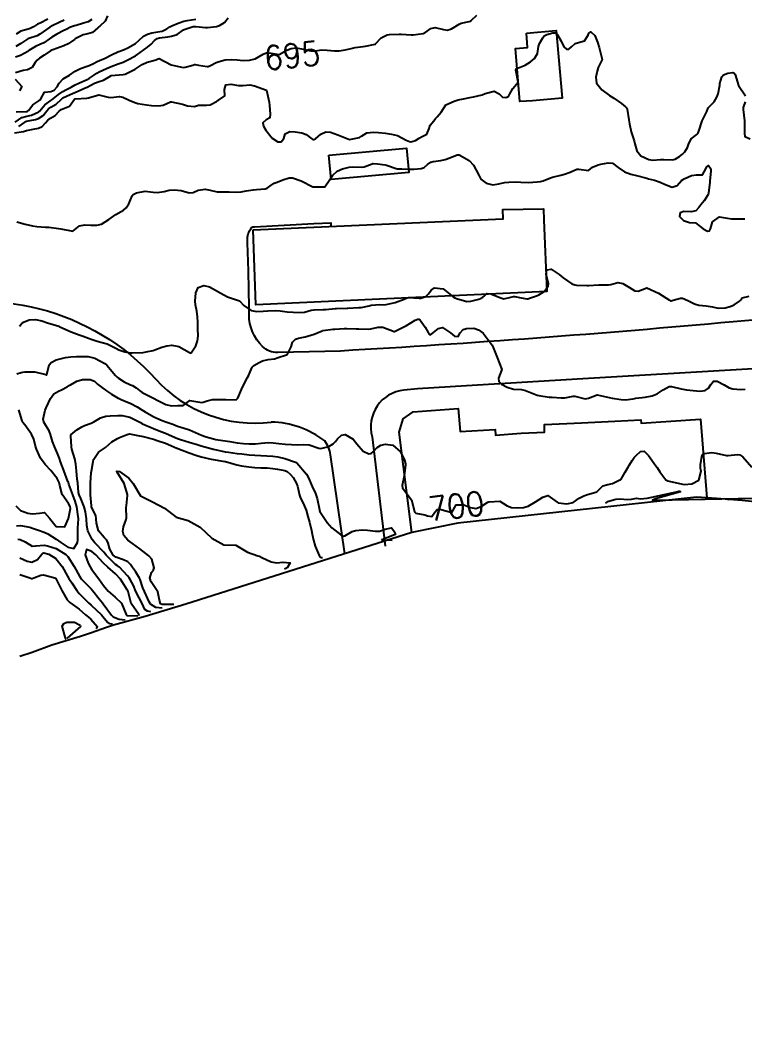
# Model space of a CAD drawing. Header units: metres. Extents: x 286371 to 293043, y 7462578 to 7466404.
# Drawn here: x 292411.8 to 292532.9, y 7462583.4 to 7462750.8 of the extents above; entities that cross this region are included whole.
import ezdxf
from ezdxf.enums import TextEntityAlignment as Align

# ---------------------------------------------------------------- set-up
doc = ezdxf.new("R2010")
doc.units = ezdxf.units.M
doc.header["$MEASUREMENT"] = 0
for name, color, linetype in [('Area', 45, 'Continuous'), ('Cotas', 45, 'Continuous'), ('Curvas de Nivel 1m', 11, 'Continuous'), ('Curvas de Nivel 5m', 15, 'Continuous'), ('Edificações', 30, 'Continuous'), ('Vias primárias', 230, 'Continuous')]:
    doc.layers.add(name, color=color, linetype=linetype)
doc.styles.add('Style-STANDARD', font='STANDARD.shx')

msp = doc.modelspace()

# ---------------------------------------------------------------- linework, layer by layer
at = {"layer": 'Area'}
msp.add_polyline3d([(292537.1, 7462670.05, 700.8), (292532.38, 7462670.57, 706.58), (292528.08, 7462670.91, 700.31), (292524.73, 7462671.11, 702.83), (292484.89, 7462666.8, 703.58), (292477.2, 7462665.2, 700.89), (292439.48, 7462653.27, 710.31), (292432.68, 7462651.18, 711.48), (292427.38, 7462649.74, 703.8), (292426.18, 7462649.37, 707.11), (292423.7, 7462648.48, 705.71), (292421.84, 7462647.88, 708.65), (292417.08, 7462646.42, 708.95), (292413.79, 7462645.2, 704.46), (292411.73, 7462644.52, 704.91)], dxfattribs=at)
at = {"layer": 'Curvas de Nivel 1m', "flags": 128}
for points, elevation in [([(292410.93, 7462733.69), (292412.04, 7462734.51), (292412.87, 7462734.71), (292413.65, 7462734.88), (292414.88, 7462735.46), (292414.98, 7462735.53), (292415.06, 7462735.63), (292415.9, 7462736.62), (292416.91, 7462737.32), (292417.09, 7462737.42), (292417.28, 7462737.6), (292418.16, 7462738.35), (292418.93, 7462738.85), (292419.41, 7462739.09), (292420.28, 7462739.55), (292420.95, 7462739.93), (292421.71, 7462740.28), (292422.96, 7462740.86), (292423.39, 7462741.08), (292424.03, 7462741.49), (292424.57, 7462741.89), (292424.98, 7462742.11), (292426.19, 7462742.66), (292427, 7462743.01), (292428.18, 7462743.43), (292429.01, 7462743.75), (292429.65, 7462744.04), (292431.03, 7462744.8), (292431.81, 7462745.37), (292433.05, 7462746.25), (292433.69, 7462746.71), (292434.24, 7462747.34), (292434.69, 7462747.71), (292435.07, 7462747.8), (292436.43, 7462747.95), (292437.08, 7462748.07), (292437.99, 7462748.37), (292439.09, 7462749.13), (292439.17, 7462749.19), (292439.33, 7462749.26), (292440.68, 7462749.66), (292441.1, 7462749.7), (292442.76, 7462749.54), (292443.1, 7462749.53), (292444.58, 7462749.7), (292445.1, 7462749.86), (292445.91, 7462750.37), (292446.55, 7462751.15)], 694), ([(292426.39, 7462751.46), (292425.97, 7462750.6), (292425.11, 7462749.75), (292424.95, 7462749.64), (292424.78, 7462749.48), (292423.89, 7462748.69), (292423.08, 7462748.47), (292422.32, 7462748.27), (292421.08, 7462747.67), (292420.98, 7462747.63), (292420.84, 7462747.54), (292419.8, 7462746.81), (292419.05, 7462746.47), (292417.26, 7462745.81), (292417.05, 7462745.71), (292416.98, 7462745.67), (292416.84, 7462745.61), (292415.77, 7462744.88), (292415.03, 7462744.39), (292414.61, 7462744.05), (292414.28, 7462743.65), (292413.79, 7462742.86), (292412.99, 7462742.47), (292412.31, 7462742.35), (292410.99, 7462741.96)], 693), ([(292423.76, 7462750.86), (292423.12, 7462750.48), (292422.38, 7462750.25), (292421.11, 7462749.88), (292420.85, 7462749.8), (292420.21, 7462749.55), (292419.45, 7462749.2), (292419.1, 7462749.03), (292417.89, 7462748.4), (292417.08, 7462747.91), (292416.68, 7462747.61), (292415.75, 7462746.94), (292415.06, 7462746.66), (292414.33, 7462746.37), (292413.23, 7462745.66), (292413.13, 7462745.58), (292413.04, 7462745.51), (292411.86, 7462744.85), (292411.03, 7462744.58)], 694), ([(292416.43, 7462750.91), (292415.11, 7462750.24), (292414.7, 7462750.05), (292413.99, 7462749.65), (292413.43, 7462749.33), (292413.1, 7462749.22), (292411.88, 7462748.9), (292411.09, 7462748.43)], 696), ([(292411.14, 7462735.43), (292412.88, 7462735.51), (292413.01, 7462735.53), (292413.18, 7462735.66), (292413.92, 7462736.62), (292414.91, 7462737.29), (292415.11, 7462737.43), (292415.26, 7462737.63), (292415.85, 7462738.7), (292416.93, 7462738.85), (292417.48, 7462739.05), (292417.99, 7462739.59), (292418.29, 7462740.25), (292418.96, 7462740.97), (292420, 7462741.55), (292420.98, 7462742.21), (292421.85, 7462742.66), (292423, 7462743.05), (292423.33, 7462743.17), (292424.04, 7462743.49), (292424.66, 7462743.83), (292425.01, 7462743.99), (292425.96, 7462744.4), (292427.03, 7462744.94), (292428.12, 7462745.43), (292429.04, 7462745.8), (292429.78, 7462746.13), (292431.06, 7462746.85), (292431.66, 7462747.38), (292432.36, 7462748.08), (292433.08, 7462748.4), (292433.8, 7462748.63), (292435.09, 7462748.84), (292435.49, 7462748.92), (292436.3, 7462749.31), (292436.78, 7462749.62), (292437.1, 7462749.78), (292438.15, 7462750.24), (292439.11, 7462750.57), (292439.67, 7462750.7), (292441.12, 7462750.9)], 693), ([(292410.83, 7462731.94), (292412.32, 7462732.18), (292412.83, 7462732.3), (292413.95, 7462732.53), (292414.84, 7462732.71), (292415.48, 7462732.99), (292416.02, 7462733.62), (292416.43, 7462734.04), (292416.87, 7462734.36), (292417.63, 7462734.84), (292418.31, 7462735.58), (292418.62, 7462735.84), (292418.89, 7462735.96), (292420.04, 7462736.41), (292420.85, 7462737.55), (292420.89, 7462737.57), (292420.91, 7462737.59), (292420.98, 7462737.6), (292422.92, 7462737.73), (292423.2, 7462737.79), (292424.93, 7462738.27), (292426.47, 7462737.91), (292426.92, 7462737.82), (292428.35, 7462738), (292428.92, 7462737.9), (292430.01, 7462737.4), (292430.91, 7462737.02), (292431.42, 7462736.86), (292432.9, 7462736.61), (292433.73, 7462736.51), (292434.9, 7462736.42), (292435.68, 7462736.54), (292436.91, 7462737.1), (292437.07, 7462737.13), (292438.91, 7462736.74), (292439.73, 7462736.43), (292440.9, 7462736.33), (292441.57, 7462736.56), (292442.9, 7462736.58), (292443.51, 7462736.59), (292444.57, 7462737.18), (292444.75, 7462737.34), (292444.92, 7462737.4), (292445.97, 7462738.12), (292445.89, 7462739.16), (292446.16, 7462739.95), (292446.96, 7462740.04), (292448.26, 7462739.82), (292448.95, 7462739.83), (292450.13, 7462739.93), (292450.95, 7462739.78), (292452.94, 7462739.05), (292453.38, 7462737.05), (292453.44, 7462736.52), (292453.53, 7462735.04), (292453.47, 7462734.45), (292452.87, 7462734.09), (292452.32, 7462733.6), (292452.43, 7462733.06), (292452.84, 7462732.36), (292453.89, 7462731.04), (292454.81, 7462730.44), (292455.36, 7462730.46), (292455.84, 7462731.01), (292456.06, 7462731.78), (292456.83, 7462732.18), (292457.72, 7462732.1), (292458.83, 7462731.91), (292459.56, 7462731.68), (292460.48, 7462730.93), (292460.69, 7462730.81), (292460.81, 7462730.8), (292461.1, 7462730.92), (292462.02, 7462731.71), (292462.83, 7462732.13), (292463.64, 7462732.07), (292464.83, 7462731.63), (292466.81, 7462730.83), (292468.48, 7462731.15), (292468.82, 7462731.4), (292469.67, 7462731.95), (292470.83, 7462732.03), (292471.62, 7462731.98), (292472.83, 7462731.9), (292473.82, 7462731.73), (292474.83, 7462731.47), (292476.28, 7462730.69), (292476.81, 7462730.49), (292477.03, 7462730.46), (292477.84, 7462730.67), (292478.44, 7462731.04), (292478.82, 7462731.29), (292479.73, 7462731.74), (292480.09, 7462732.64), (292480.27, 7462733.22), (292480.86, 7462733.96), (292481.18, 7462734.31), (292481.46, 7462734.62), (292482.12, 7462735.37), (292482.9, 7462736.59), (292484.25, 7462737.24), (292484.92, 7462737.47), (292485.85, 7462737.62), (292486.92, 7462737.84), (292487.5, 7462737.95), (292488.93, 7462738.27), (292489.43, 7462738.49), (292490.94, 7462738.87), (292491.77, 7462738.45), (292492.37, 7462737.89), (292492.92, 7462737.82), (292493.34, 7462738.01), (292493.58, 7462738.42), (292494.05, 7462739.31), (292494.96, 7462740.4), (292494.57, 7462742.41), (292494.71, 7462742.7), (292495, 7462742.81), (292496.15, 7462743.24), (292497.02, 7462743.8), (292497.34, 7462744.05), (292497.72, 7462744.36), (292498.2, 7462745.19), (292498.38, 7462746.35), (292498.55, 7462746.86), (292499.08, 7462747.79), (292499.31, 7462748.11), (292499.75, 7462748.33), (292500.78, 7462748.63), (292501.09, 7462748.62), (292501.56, 7462748.31), (292502.13, 7462747.23), (292502.6, 7462746.29), (292503.05, 7462745.89), (292503.44, 7462745.89), (292503.86, 7462746.27), (292504.47, 7462746.85), (292505.07, 7462747.01), (292506.03, 7462747.28), (292506.66, 7462748.23), (292506.76, 7462748.56), (292507.09, 7462748.81), (292507.76, 7462748.21), (292508.22, 7462747.05), (292508.49, 7462746.2), (292509.02, 7462744.19), (292508.34, 7462742.86), (292508.15, 7462742.21), (292507.96, 7462741.23), (292508.03, 7462740.21), (292508.95, 7462739.09), (292510.22, 7462738.18), (292510.93, 7462737.74), (292512.24, 7462736.82), (292512.91, 7462736.28), (292513.05, 7462736.13), (292513.16, 7462735.87), (292513.46, 7462734.13), (292513.54, 7462733.45), (292513.84, 7462732.12), (292514.34, 7462730.59), (292514.47, 7462730.11), (292514.79, 7462728.91), (292515.45, 7462728.09), (292516.77, 7462727.5), (292517.45, 7462727.38), (292518.77, 7462727.49), (292519.31, 7462727.49), (292520.77, 7462727.42), (292521.22, 7462727.56), (292521.94, 7462728), (292522.41, 7462728.36), (292522.79, 7462728.77), (292523.26, 7462729.51), (292523.43, 7462729.98), (292523.87, 7462730.92), (292524.83, 7462731.67), (292524.98, 7462731.81), (292525.04, 7462731.95), (292525.12, 7462732.23), (292525.72, 7462733.94), (292526.46, 7462735.5), (292526.64, 7462735.92), (292526.72, 7462736.09), (292526.9, 7462736.27), (292527.69, 7462737.13), (292528.17, 7462737.9), (292528.38, 7462738.45), (292528.64, 7462739.89), (292528.67, 7462740.18), (292528.99, 7462741.29), (292529.24, 7462741.63), (292529.98, 7462741.87), (292530.85, 7462742), (292531, 7462741.97), (292531.12, 7462741.85), (292531.19, 7462741.65), (292531.75, 7462739.84), (292532.93, 7462738.12)], 696), ([(292410.97, 7462740.87), (292412.08, 7462739.68), (292411.68, 7462738.94)], 693), ([(292532.91, 7462737.11), (292532.57, 7462736.16), (292532.55, 7462735.83), (292532.76, 7462733.94), (292532.76, 7462733.83), (292532.78, 7462731.88), (292532.79, 7462731.83), (292532.83, 7462731.3), (292533.72, 7462730.92)], 696), ([(292411.22, 7462717.07), (292412.6, 7462716.69), (292413.83, 7462716.41), (292414.59, 7462716.28), (292416, 7462716.2), (292416.59, 7462716.17), (292418.2, 7462715.97), (292418.59, 7462715.91), (292420.58, 7462715.54), (292421.72, 7462716.4), (292422.6, 7462716.59), (292423.56, 7462716.54), (292424.6, 7462716.55), (292425.35, 7462716.72), (292426.61, 7462717.45), (292427.74, 7462718.31), (292428.63, 7462718.79), (292429.03, 7462719.02), (292429.47, 7462719.41), (292429.96, 7462720.1), (292430.49, 7462721.4), (292430.68, 7462721.67), (292431.23, 7462721.93), (292432.69, 7462722.19), (292433.98, 7462722.04), (292434.68, 7462721.96), (292435.86, 7462722.13), (292436.69, 7462722.35), (292437.52, 7462722.45), (292438.68, 7462722.29), (292439.99, 7462721.93), (292440.68, 7462721.97), (292441.53, 7462722.37), (292442.68, 7462722.53), (292443.53, 7462722.34), (292444.68, 7462722.07), (292445.76, 7462722.08), (292446.68, 7462722.09), (292447.76, 7462722.05), (292448.68, 7462722.1), (292449.55, 7462722.24), (292450.68, 7462722.42), (292451.27, 7462722.49), (292452.69, 7462722.59), (292453.05, 7462722.69), (292453.51, 7462723.04), (292454.23, 7462723.51), (292454.7, 7462723.68), (292455.65, 7462724.07), (292456.72, 7462724.41), (292457.3, 7462724.4), (292458.71, 7462723.94), (292460.69, 7462722.93), (292462.69, 7462722.9), (292464, 7462724.88), (292464.73, 7462725.54), (292465.64, 7462725.95), (292466.74, 7462726.2), (292467.33, 7462726.24), (292468.75, 7462726.22), (292469.26, 7462726.28), (292470.58, 7462726.78), (292470.71, 7462726.82), (292470.75, 7462726.83), (292471.45, 7462726.76), (292472.75, 7462726.59), (292472.97, 7462726.52), (292474.74, 7462725.95), (292475.54, 7462725.91), (292476.74, 7462725.87), (292477.55, 7462725.86), (292478.74, 7462725.99), (292479.25, 7462726.14), (292479.85, 7462726.64), (292480.36, 7462727.03), (292480.76, 7462727.13), (292482.05, 7462727.32), (292482.77, 7462727.5), (292483.56, 7462727.79), (292484.78, 7462728.24), (292485.1, 7462728.24), (292486.77, 7462727.33), (292487.51, 7462726.52), (292488.39, 7462724.85), (292488.54, 7462724.51), (292488.72, 7462724.23), (292489.64, 7462723.56), (292490.71, 7462723.26), (292491.74, 7462723.42), (292492.71, 7462723.65), (292493.42, 7462723.73), (292494.71, 7462723.75), (292495.41, 7462723.7), (292496.71, 7462723.67), (292498.14, 7462723.78), (292498.71, 7462723.83), (292499.13, 7462723.92), (292500.09, 7462724.32), (292500.56, 7462724.48), (292500.73, 7462724.53), (292502.12, 7462724.89), (292502.73, 7462725.06), (292503.63, 7462725.37), (292504.75, 7462725.85), (292505.09, 7462725.9), (292506.74, 7462725.67), (292507.04, 7462725.92), (292507.4, 7462726.21), (292508.35, 7462726.61), (292508.75, 7462726.69), (292509.99, 7462726.95), (292510.75, 7462726.87), (292511.66, 7462726.15), (292512.73, 7462725.43), (292513.79, 7462725.06), (292514.72, 7462724.81), (292516.45, 7462724.35), (292516.72, 7462724.28), (292517.72, 7462724.06), (292518.71, 7462723.71), (292519.39, 7462723.35), (292520.7, 7462722.85), (292521.55, 7462723.15), (292522.27, 7462723.99), (292522.53, 7462724.17), (292522.72, 7462724.25), (292523.9, 7462724.79), (292524.73, 7462724.93), (292525.74, 7462724.93), (292526.33, 7462725.93), (292526.45, 7462726.23), (292526.75, 7462726.48), (292527.13, 7462725.92), (292527.14, 7462725.52), (292527.01, 7462723.92), (292526.99, 7462723.64), (292526.76, 7462721.92), (292526.75, 7462721.86), (292526.68, 7462721.63), (292526.03, 7462720.56), (292525.48, 7462719.94), (292525.12, 7462719.47), (292524.64, 7462718.93), (292523.87, 7462718.73), (292522.64, 7462718.81), (292522.05, 7462718.58), (292521.92, 7462717.99), (292522.61, 7462717.28), (292523.61, 7462716.96), (292524.61, 7462716.9), (292525.87, 7462715.94), (292526.59, 7462715.5), (292526.91, 7462715.6), (292527.07, 7462715.92), (292527.42, 7462717.1), (292528.62, 7462717.89), (292530.62, 7462717.6), (292530.89, 7462717.59), (292532.62, 7462717.61), (292532.85, 7462717.6)], 697), ([(292411.68, 7462699.67), (292411.98, 7462700.03), (292412.34, 7462700.31), (292413.28, 7462700.72), (292414.35, 7462700.79), (292415.42, 7462700.55), (292416.34, 7462700.25), (292418.25, 7462699.66), (292418.33, 7462699.62), (292418.43, 7462699.57), (292420.32, 7462698.72), (292421.64, 7462698.2), (292422.31, 7462697.98), (292423.66, 7462697.49), (292424.3, 7462697.25), (292424.62, 7462697.15), (292426.29, 7462696.74), (292427.74, 7462695.98), (292428.28, 7462695.69), (292429.26, 7462695.41), (292430.27, 7462695.2), (292430.48, 7462695.19), (292432.27, 7462695.28), (292432.35, 7462695.28), (292432.85, 7462695.36), (292433.99, 7462695.62), (292434.28, 7462695.72), (292435.45, 7462696.15), (292436.29, 7462696.38), (292437.09, 7462696.49), (292438.29, 7462696.27), (292440.06, 7462695.25), (292440.27, 7462695.14), (292440.33, 7462695.19), (292440.37, 7462695.24), (292441.11, 7462696.41), (292441.41, 7462697.23), (292441.5, 7462698.04), (292441.46, 7462699.23), (292441.45, 7462700.32), (292441.43, 7462701.22), (292441.3, 7462702.15), (292441.05, 7462703.23), (292441.01, 7462703.84), (292441.13, 7462705.22), (292441.52, 7462706.14), (292442.44, 7462706.48), (292443.39, 7462706.24), (292444.43, 7462705.69), (292445.32, 7462705.16), (292446.42, 7462704.57), (292447.26, 7462704.28), (292448.41, 7462703.89), (292449.12, 7462703.1), (292450.38, 7462702.3), (292451.33, 7462702.12), (292452.38, 7462702.17), (292453.18, 7462702.24), (292454.38, 7462702.26), (292455.19, 7462702.21), (292456.38, 7462702.08), (292457.36, 7462702), (292458.38, 7462701.96), (292459.3, 7462702.03), (292460.38, 7462702.31), (292460.89, 7462702.42), (292462.39, 7462702.46), (292462.82, 7462702.46), (292464.38, 7462702.59), (292464.64, 7462702.61), (292466.38, 7462702.68), (292466.53, 7462702.69), (292468.38, 7462702.77), (292468.42, 7462702.78), (292468.76, 7462702.81), (292470.09, 7462703.08), (292470.39, 7462703.15), (292471.87, 7462703.29), (292472.39, 7462703.25), (292472.91, 7462703.26), (292474.4, 7462703.61), (292475.9, 7462704.19), (292476.41, 7462704.42), (292476.63, 7462704.46), (292478.41, 7462704.33), (292478.72, 7462704.34), (292479.55, 7462704.64), (292480, 7462705.05), (292480.43, 7462705.65), (292481.01, 7462706.04), (292482.43, 7462705.89), (292484.13, 7462704.57), (292484.41, 7462704.4), (292484.68, 7462704.29), (292486.4, 7462703.8), (292487.07, 7462703.86), (292488.41, 7462704.19), (292488.65, 7462704.26), (292489.05, 7462704.49), (292489.8, 7462705.11), (292490.42, 7462705.08), (292491.88, 7462704.45), (292492.41, 7462704.26), (292492.6, 7462704.25), (292493.54, 7462704.43), (292494.21, 7462704.63), (292494.42, 7462704.64), (292495.46, 7462704.4), (292496.41, 7462704.22), (292496.57, 7462704.22), (292497.05, 7462704.37), (292498.05, 7462704.73), (292498.42, 7462704.88), (292499.3, 7462705.47), (292499.99, 7462706.33), (292500.03, 7462706.75), (292499.67, 7462708.34), (292499.77, 7462709.05), (292500.49, 7462709.2), (292501.83, 7462708.3), (292502.47, 7462707.73), (292503.96, 7462706.76), (292504.45, 7462706.56), (292504.72, 7462706.53), (292506.45, 7462706.48), (292506.7, 7462706.48), (292508.45, 7462706.54), (292510.06, 7462706.56), (292510.45, 7462706.64), (292511.64, 7462706.96), (292512.45, 7462706.78), (292513.54, 7462706.12), (292514.44, 7462705.55), (292515.04, 7462705.49), (292516.44, 7462706.07), (292518.43, 7462705.19), (292520.24, 7462704.02), (292520.41, 7462703.92), (292520.52, 7462703.91), (292520.85, 7462704.01), (292522.06, 7462704.35), (292522.42, 7462704.32), (292523.3, 7462703.97), (292524.4, 7462703.41), (292525.16, 7462703.18), (292526.39, 7462703.08), (292527.42, 7462702.87), (292528.39, 7462702.68), (292529.55, 7462702.72), (292530.39, 7462702.94), (292531.04, 7462703.21), (292531.94, 7462703.84), (292532.15, 7462704.09), (292532.41, 7462704.4), (292533.53, 7462704.7)], 698), ([(292411.23, 7462691.69), (292411.97, 7462691.92), (292412.22, 7462691.98), (292412.6, 7462692.05), (292414.22, 7462692.04), (292416.05, 7462691.61), (292416.18, 7462691.57), (292416.21, 7462691.57), (292416.23, 7462691.58), (292416.25, 7462691.6), (292416.65, 7462693.19), (292416.98, 7462693.59), (292417.82, 7462694.02), (292418.25, 7462694.18), (292419.38, 7462694.44), (292420.26, 7462694.54), (292421.21, 7462694.58), (292422.26, 7462694.62), (292423.15, 7462694.61), (292424.26, 7462694.33), (292425.9, 7462693.46), (292426.24, 7462693.18), (292427.73, 7462691.43), (292427.96, 7462691.18), (292428.21, 7462690.97), (292429.15, 7462690.36), (292430.19, 7462689.88), (292430.54, 7462689.74), (292431.17, 7462689.38), (292431.73, 7462688.93), (292432.17, 7462688.57), (292433.63, 7462687.87), (292434.16, 7462687.62), (292434.66, 7462687.33), (292436.13, 7462686.58), (292437.06, 7462686.36), (292438.13, 7462686.4), (292438.99, 7462686.41), (292440.14, 7462687.24), (292442.14, 7462686.93), (292442.37, 7462686.98), (292443.02, 7462687.2), (292443.91, 7462687.42), (292444.15, 7462687.45), (292445.9, 7462687.41), (292446.15, 7462687.4), (292447.89, 7462687.39), (292448.15, 7462687.64), (292448.74, 7462689.11), (292449.27, 7462690.18), (292449.75, 7462691.09), (292449.92, 7462691.38), (292450.22, 7462692.06), (292450.51, 7462692.8), (292450.81, 7462693.08), (292451.71, 7462693.6), (292452.25, 7462693.89), (292453.2, 7462694.09), (292454.25, 7462694.21), (292454.87, 7462694.41), (292456.26, 7462694.9), (292456.33, 7462694.92), (292456.43, 7462694.99), (292457.07, 7462696.19), (292457.3, 7462696.98), (292457.77, 7462697.51), (292458.3, 7462697.65), (292459.38, 7462697.88), (292460.31, 7462698.14), (292460.9, 7462698.34), (292462.21, 7462698.91), (292462.3, 7462698.93), (292462.32, 7462698.94), (292464.05, 7462699.16), (292464.33, 7462699.19), (292465.9, 7462699.29), (292466.33, 7462699.29), (292467.93, 7462699.22), (292468.33, 7462699.21), (292469.95, 7462699.18), (292470.33, 7462699.21), (292471.58, 7462699.52), (292472.34, 7462699.5), (292474.25, 7462698.8), (292474.33, 7462698.79), (292474.45, 7462698.85), (292476.34, 7462699.76), (292477.78, 7462700.66), (292478.19, 7462700.82), (292478.36, 7462700.81), (292478.62, 7462700.65), (292479.46, 7462699.52), (292479.91, 7462698.63), (292480.07, 7462698.38), (292480.32, 7462698.24), (292480.57, 7462698.37), (292480.84, 7462698.62), (292481.68, 7462699.26), (292482.34, 7462699.42), (292483.65, 7462698.57), (292484.32, 7462697.97), (292484.94, 7462697.93), (292485.3, 7462698.55), (292485.77, 7462699.1), (292486.33, 7462699.25), (292487.54, 7462699.31), (292488.33, 7462699.07), (292489.14, 7462698.49), (292490.3, 7462696.94), (292490.62, 7462696.47), (292490.93, 7462695.82), (292491.46, 7462694.46), (292492.23, 7462692.44), (292491.69, 7462690.98), (292491.74, 7462690.45), (292492.2, 7462690), (292493.14, 7462689.48), (292494.19, 7462689.16), (292495.5, 7462689.08), (292496.18, 7462688.95), (292497.6, 7462688.36), (292498.16, 7462688.15), (292498.42, 7462688.09), (292500.16, 7462687.83), (292500.67, 7462687.8), (292502.16, 7462687.7), (292502.74, 7462687.7), (292504.16, 7462687.98), (292504.46, 7462687.96), (292506.15, 7462687.56), (292506.71, 7462687.67), (292508.16, 7462688.2), (292510.16, 7462687.76), (292510.67, 7462687.66), (292512.15, 7462687.41), (292512.9, 7462687.38), (292514.16, 7462687.55), (292514.63, 7462687.63), (292516.16, 7462687.82), (292517.37, 7462688.06), (292518.17, 7462688.39), (292519.18, 7462689.02), (292520.19, 7462689.6), (292520.59, 7462689.6), (292522.18, 7462689.19), (292523.09, 7462689.06), (292524.18, 7462688.94), (292525.29, 7462688.83), (292526.18, 7462688.95), (292526.76, 7462689.34), (292527.14, 7462689.91), (292527.6, 7462690.51), (292528.2, 7462690.51), (292529.37, 7462689.88), (292530.19, 7462689.37), (292530.85, 7462689.19), (292532.18, 7462689.09), (292532.87, 7462689.13)], 699), ([(292411.05, 7462669.69), (292411.86, 7462668.92), (292413.08, 7462668.43), (292413.85, 7462668.32), (292415.03, 7462668.45), (292415.86, 7462668.56), (292416.68, 7462667.6), (292417.82, 7462666.22), (292419.24, 7462666.15), (292419.84, 7462667.55), (292420.17, 7462669.25), (292420.14, 7462669.55), (292419.88, 7462670.09), (292418.8, 7462671.57), (292418.41, 7462673.09), (292418.27, 7462673.58), (292417.94, 7462674.23), (292416.91, 7462675.6), (292415.98, 7462676.59), (292415.18, 7462677.63), (292414.5, 7462679.16), (292414.36, 7462679.64), (292414.05, 7462680.83), (292413.69, 7462681.65), (292412.54, 7462683.21), (292412.18, 7462683.67), (292412.1, 7462683.84), (292411.56, 7462685.68)], 699), ([(292433.61, 7462652.01), (292433.05, 7462652.07), (292432.63, 7462652.38), (292432.15, 7462653.37), (292431.65, 7462654.32), (292431.12, 7462655.38), (292430.7, 7462656.4), (292430.18, 7462657.39), (292429.98, 7462657.68), (292429.7, 7462658), (292428.35, 7462659.43), (292428, 7462659.7), (292427.73, 7462659.9), (292426.17, 7462661.46), (292425.76, 7462661.93), (292424.25, 7462663.49), (292423.79, 7462664.05), (292423.08, 7462665.51), (292422.92, 7462666.42), (292422.86, 7462667.51), (292422.69, 7462668.68), (292422.45, 7462669.52), (292421.89, 7462670.9), (292421.64, 7462671.53), (292421.55, 7462671.89), (292421.41, 7462673.53), (292421.33, 7462674.15), (292421.18, 7462675.54), (292421.08, 7462676.64), (292420.9, 7462677.54), (292420.42, 7462679.14), (292420.34, 7462679.54), (292420.23, 7462681.37), (292420.27, 7462681.54), (292421.26, 7462682.34), (292422.08, 7462682.84), (292422.53, 7462683.06), (292423.63, 7462683.49), (292423.96, 7462683.62), (292424.1, 7462683.71), (292425.19, 7462684.38), (292426.11, 7462684.65), (292426.83, 7462684.72), (292428.11, 7462684.74), (292428.8, 7462684.73), (292430.11, 7462684.48), (292431.88, 7462683.57), (292432.09, 7462683.44), (292432.23, 7462683.36), (292434.07, 7462682.58), (292435.27, 7462682.11), (292436.06, 7462681.79), (292437.19, 7462681.29), (292438.05, 7462680.92), (292438.56, 7462680.75), (292440.04, 7462680.32), (292441.35, 7462679.91), (292442.03, 7462679.69), (292443.83, 7462679.19), (292444.02, 7462679.14), (292444.08, 7462679.12), (292446.02, 7462678.7), (292446.56, 7462678.61), (292448.01, 7462678.42), (292448.8, 7462678.33), (292450.01, 7462678.19), (292450.97, 7462678.12), (292452.01, 7462678.07), (292452.98, 7462678.02), (292454.01, 7462677.95), (292454.85, 7462677.86), (292456, 7462677.6), (292457.75, 7462676.97), (292457.92, 7462676.89), (292457.99, 7462676.83), (292459.59, 7462674.94), (292459.96, 7462674.34), (292460.57, 7462672.92), (292461.11, 7462671.73), (292461.39, 7462670.91), (292461.78, 7462669), (292461.8, 7462668.91), (292461.86, 7462668.73), (292463.09, 7462666.89), (292463.82, 7462665.99), (292465.35, 7462664.85), (292465.8, 7462664.64), (292465.99, 7462664.65), (292466.29, 7462664.84), (292467.26, 7462665.37), (292467.82, 7462665.56), (292468.94, 7462665.67), (292469.82, 7462665.63), (292471.12, 7462665.46), (292471.81, 7462665.47), (292472.75, 7462665.81), (292473.82, 7462666.03), (292474.38, 7462665.28), (292474.4, 7462665.01), (292474.47, 7462664.94), (292474.3, 7462664.84), (292472.2, 7462664.01), (292473.92, 7462663.94)], 701), ([(292435.52, 7462652.61), (292434.42, 7462652.73), (292433.53, 7462653.26), (292433.48, 7462653.35), (292433.31, 7462653.67), (292432.54, 7462655.36), (292432.3, 7462655.99), (292431.81, 7462657.36), (292431.7, 7462657.62), (292431.04, 7462658.7), (292430.57, 7462659.39), (292430.21, 7462659.87), (292429.74, 7462660.31), (292429.02, 7462660.69), (292427.75, 7462661.11), (292427.32, 7462661.44), (292426.78, 7462662.44), (292426.47, 7462663.45), (292426.27, 7462663.94), (292425.8, 7462664.39), (292424.88, 7462665.48), (292424.51, 7462666.81), (292424.5, 7462667.48), (292424.41, 7462668.04), (292423.87, 7462669.12), (292423.72, 7462669.5), (292423.68, 7462669.7), (292423.55, 7462671.5), (292423.52, 7462673.09), (292423.54, 7462673.49), (292423.66, 7462675.19), (292423.7, 7462675.49), (292423.99, 7462677.07), (292424.06, 7462677.41), (292424.09, 7462677.48), (292424.84, 7462678.64), (292426.02, 7462679.42), (292426.05, 7462679.43), (292426.07, 7462679.45), (292427.12, 7462680.36), (292428.05, 7462680.91), (292428.4, 7462681.06), (292429.22, 7462681.41), (292429.81, 7462681.65), (292430.06, 7462681.67), (292431.74, 7462681.37), (292432.05, 7462681.32), (292432.11, 7462681.3), (292434.05, 7462680.78), (292434.82, 7462680.55), (292436.04, 7462680.11), (292437.97, 7462679.33), (292438.02, 7462679.31), (292438.11, 7462679.27), (292440.01, 7462678.53), (292441.1, 7462678.14), (292442, 7462677.87), (292443.71, 7462677.48), (292444, 7462677.43), (292445.65, 7462677.16), (292445.99, 7462677.09), (292446.08, 7462677.07), (292447.98, 7462676.5), (292448.75, 7462676.34), (292449.98, 7462676.19), (292450.97, 7462676.09), (292451.98, 7462676.03), (292453.03, 7462676), (292453.98, 7462675.93), (292454.77, 7462675.81), (292455.97, 7462675.57), (292456.38, 7462675.41), (292456.91, 7462674.99), (292457.36, 7462674.38), (292457.94, 7462673.41), (292458.09, 7462672.96), (292458.42, 7462671.47), (292458.63, 7462670.96), (292459.07, 7462670.13), (292459.53, 7462668.94), (292459.85, 7462667.9), (292460.12, 7462666.94), (292460.45, 7462665.57), (292460.58, 7462664.93), (292460.78, 7462663.92), (292461.08, 7462662.92), (292461.75, 7462661.37), (292461.96, 7462661.12), (292462.09, 7462661.08), (292462.28, 7462661.08)], 702), ([(292437.43, 7462653.21), (292435.48, 7462653.23), (292435.24, 7462653.31), (292435.03, 7462653.92), (292434.77, 7462655.32), (292433.69, 7462657.01), (292433.58, 7462657.22), (292433.53, 7462657.34), (292433.46, 7462657.58), (292433.71, 7462658.56), (292434.03, 7462659.01), (292434.18, 7462659.33), (292433.75, 7462660.77), (292433.29, 7462661.34), (292431.77, 7462662.51), (292430.54, 7462663.38), (292429.79, 7462663.97), (292429.11, 7462664.71), (292428.93, 7462665.41), (292429.03, 7462666.2), (292429.5, 7462667.4), (292429.56, 7462667.69), (292429.49, 7462669.4), (292429.52, 7462669.76), (292429.72, 7462671.4), (292429.72, 7462671.58), (292429.18, 7462673.41), (292427.96, 7462675.29), (292427.92, 7462675.43), (292427.92, 7462675.47), (292427.97, 7462675.49), (292428.37, 7462675.42), (292429.95, 7462674.27), (292430.67, 7462673.38), (292431.9, 7462671.36), (292433.89, 7462670.33), (292435.87, 7462669.3), (292437.85, 7462667.77), (292439.84, 7462667.24), (292441.83, 7462666.12), (292442.81, 7462665.2), (292443.8, 7462664.28), (292445.78, 7462663.15), (292447.78, 7462663.12), (292449.76, 7462661.93), (292451.49, 7462661.33), (292451.75, 7462661.25), (292452.16, 7462661.06), (292453.73, 7462660.33), (292454.61, 7462660.15), (292455.73, 7462660.29), (292456.91, 7462660.17), (292456.41, 7462659.34), (292455.96, 7462659.08)], 703), ([(292509.57, 7462670.17), (292509.76, 7462670.31), (292509.9, 7462670.39), (292511.26, 7462670.8), (292511.9, 7462670.84), (292513.29, 7462670.74), (292513.9, 7462670.79), (292514.75, 7462670.95), (292515.43, 7462670.85), (292516.53, 7462670.95), (292521.44, 7462672), (292521.82, 7462672.1), (292521.93, 7462672.1), (292522.09, 7462671.99), (292517.9, 7462670.85), (292517.43, 7462670.65), (292517.88, 7462670.62), (292534.48, 7462670.97)], 701), ([(292411.38, 7462664.09), (292411.79, 7462664.08), (292412.6, 7462663.66), (292413.77, 7462662.93), (292414.39, 7462663.02), (292415.78, 7462663.11), (292416.37, 7462663.01), (292417.77, 7462662.56), (292419.4, 7462661.56), (292419.75, 7462661.2), (292420.79, 7462659.54), (292421.7, 7462657.92), (292421.99, 7462657.52), (292423.67, 7462655.8), (292423.94, 7462655.49), (292424.96, 7462654.16), (292425.52, 7462653.47), (292425.63, 7462653.31), (292427.04, 7462651.44), (292427.33, 7462651.17), (292428.3, 7462650.78), (292429.34, 7462650.66)], 701), ([(292411.74, 7462661), (292412.97, 7462660.42), (292413.73, 7462660.27), (292414.67, 7462660.7), (292415.4, 7462661.62), (292415.57, 7462661.8), (292415.76, 7462661.82), (292416.58, 7462661.6), (292417.74, 7462660.9), (292418.78, 7462659.57), (292419.7, 7462657.94), (292419.93, 7462657.55), (292420.4, 7462656.83), (292421.25, 7462655.53), (292421.66, 7462655.05), (292423.19, 7462653.5), (292423.63, 7462653.07), (292425.35, 7462651.47), (292425.6, 7462651.18), (292426.38, 7462650.24), (292426.77, 7462650.04), (292427.22, 7462649.98)], 702), ([(292411.7, 7462658.23), (292413.41, 7462657.65), (292413.69, 7462657.55), (292413.78, 7462657.55), (292414.04, 7462657.64), (292415.23, 7462658.09), (292415.7, 7462658.18), (292417.6, 7462657.68), (292417.69, 7462657.63), (292417.72, 7462657.58), (292417.74, 7462657.54), (292418.76, 7462655.57), (292419.64, 7462654.01), (292420.07, 7462653.55), (292421.62, 7462652.41), (292422.67, 7462651.51), (292423.18, 7462651.08), (292423.59, 7462650.75), (292424.68, 7462649.48), (292424.49, 7462649.12)], 703), ([(292419.27, 7462647.46), (292419.35, 7462647.56), (292419.3, 7462647.8), (292418.78, 7462649.57), (292419.09, 7462650.05), (292419.58, 7462650.28), (292420.85, 7462650.27), (292421.58, 7462649.89), (292421.8, 7462649.74), (292421.87, 7462649.52), (292419.63, 7462647.6), (292419.59, 7462647.57)], 704)]:
    msp.add_lwpolyline(points, dxfattribs=dict(at, elevation=elevation))
at = {"layer": 'Curvas de Nivel 5m', "flags": 128}
for points, elevation in [([(292411.54, 7462732.99), (292412.5, 7462733.67), (292412.71, 7462733.82), (292412.86, 7462733.86), (292414.35, 7462734.15), (292414.86, 7462734.33), (292415.65, 7462734.85), (292416.25, 7462735.61), (292416.53, 7462735.97), (292416.89, 7462736.2), (292417.78, 7462736.71), (292418.68, 7462737.58), (292418.8, 7462737.69), (292418.92, 7462737.76), (292420.14, 7462738.34), (292420.93, 7462738.69), (292422.81, 7462739.51), (292422.95, 7462739.57), (292424.21, 7462740.23), (292424.96, 7462740.52), (292425.69, 7462740.74), (292426.92, 7462741.45), (292426.97, 7462741.47), (292427.01, 7462741.48), (292428.98, 7462741.65), (292429.31, 7462741.74), (292430.99, 7462742.58), (292432.17, 7462743.37), (292433.01, 7462743.76), (292434.29, 7462744.06), (292435.02, 7462744.32), (292437, 7462743.29), (292439, 7462742.85), (292439.36, 7462742.89), (292440.6, 7462743.24), (292440.91, 7462743.33), (292441.01, 7462743.33), (292441.56, 7462743.23), (292443, 7462743.02), (292443.17, 7462743.03), (292443.56, 7462743.2), (292444.53, 7462743.66), (292445.01, 7462743.83), (292446.05, 7462744.13), (292447.02, 7462744.2), (292448.04, 7462744.11), (292449.02, 7462744.03), (292450.08, 7462744.04), (292451.02, 7462744.27), (292452.37, 7462745.06), (292453.04, 7462745.34), (292455.03, 7462745.01), (292456.32, 7462745.72), (292457.05, 7462746.04), (292457.87, 7462746.15), (292459.05, 7462745.93), (292460.35, 7462745.63), (292461.04, 7462745.65), (292462.17, 7462745.79), (292463.05, 7462745.75), (292464.3, 7462745.62), (292465.05, 7462745.64), (292466.09, 7462745.81), (292467.05, 7462746.01), (292467.72, 7462746.16), (292469.06, 7462746.35), (292469.45, 7462746.4), (292471.06, 7462746.72), (292471.11, 7462746.73), (292471.16, 7462746.77), (292472.07, 7462747.77), (292473.09, 7462748.27), (292473.5, 7462748.33), (292475.09, 7462748.39), (292475.41, 7462748.39), (292477.09, 7462748.31), (292477.45, 7462748.32), (292479.09, 7462748.54), (292479.19, 7462748.56), (292479.4, 7462748.65), (292480.39, 7462749.35), (292481.11, 7462749.53), (292482.51, 7462749.19), (292483.1, 7462749.07), (292483.84, 7462749.32), (292485.12, 7462750.08), (292485.45, 7462750.22), (292486.81, 7462750.53), (292487.05, 7462750.6), (292487.13, 7462750.69), (292488.05, 7462751.6)], 695), ([(292419.12, 7462750.77), (292418.31, 7462750.38), (292417.11, 7462749.81), (292416.74, 7462749.6), (292415.09, 7462748.38), (292414.6, 7462748.12), (292413.23, 7462747.66), (292413.11, 7462747.62), (292413.07, 7462747.6), (292411.9, 7462746.84), (292411.05, 7462746.33)], 695), ([(292411.15, 7462666.36), (292411.83, 7462666.41), (292413.38, 7462666.09), (292413.82, 7462665.97), (292414.83, 7462665.63), (292415.81, 7462665.27), (292416.43, 7462664.98), (292417.79, 7462664.14), (292418.59, 7462663.57), (292419.77, 7462662.8), (292420.77, 7462662.54), (292421.37, 7462663.53), (292421.39, 7462663.93), (292421.4, 7462665.53), (292421.41, 7462665.94), (292421.5, 7462667.53), (292421.49, 7462667.89), (292421.25, 7462669.53), (292420.96, 7462670.46), (292420.56, 7462671.54), (292419.93, 7462673.3), (292419.83, 7462673.56), (292419.76, 7462673.73), (292419.09, 7462675.57), (292418.52, 7462677.04), (292418.33, 7462677.58), (292418.01, 7462678.42), (292417.52, 7462679.59), (292417.21, 7462680.44), (292416.86, 7462681.6), (292416.65, 7462682.18), (292416.09, 7462683.06), (292415.73, 7462683.62), (292415.61, 7462684.12), (292415.94, 7462685.62), (292416.13, 7462686.04), (292416.87, 7462687.59), (292417.39, 7462688.36), (292418.17, 7462688.82), (292418.71, 7462689.03), (292419.65, 7462689.55), (292419.97, 7462689.77), (292420.19, 7462689.9), (292421.27, 7462690.46), (292422.2, 7462690.75), (292423.47, 7462690.77), (292424.2, 7462690.46), (292424.72, 7462690), (292425.36, 7462689.47), (292426.18, 7462688.87), (292427.02, 7462688.3), (292428.16, 7462687.66), (292428.31, 7462687.58), (292428.63, 7462687.42), (292429.73, 7462686.98), (292430.15, 7462686.82), (292431.32, 7462686.19), (292432.12, 7462685.69), (292432.67, 7462685.36), (292434.1, 7462684.54), (292435.5, 7462683.91), (292436.09, 7462683.69), (292437.26, 7462683.29), (292438.08, 7462683), (292438.46, 7462682.88), (292440.07, 7462682.35), (292441.56, 7462681.72), (292442.06, 7462681.5), (292442.87, 7462681.2), (292444.05, 7462680.86), (292444.46, 7462680.77), (292446.04, 7462680.51), (292446.79, 7462680.4), (292448.04, 7462680.2), (292449.07, 7462680.08), (292450.04, 7462680.03), (292451.07, 7462680.04), (292452.04, 7462680.14), (292453.24, 7462680.24), (292454.04, 7462680.17), (292454.99, 7462680.06), (292456.04, 7462679.99), (292457.12, 7462679.9), (292458.04, 7462679.88), (292459.05, 7462679.93), (292460.04, 7462679.87), (292461.65, 7462679.29), (292462.03, 7462679.22), (292463.33, 7462679.59), (292464.04, 7462680.04), (292464.48, 7462680.44), (292464.8, 7462680.86), (292465.44, 7462681.48), (292466.07, 7462681.58), (292467.39, 7462680.82), (292468.04, 7462680.05), (292469.08, 7462678.8), (292470.02, 7462678.35), (292470.39, 7462678.41), (292470.83, 7462678.77), (292471.4, 7462679.4), (292472.04, 7462679.78), (292472.79, 7462679.99), (292474.04, 7462679.78), (292475.29, 7462678.71), (292476, 7462677.28), (292476.15, 7462676.69), (292476.16, 7462676.52), (292475.95, 7462674.69), (292475.58, 7462673.05), (292475.66, 7462672.7), (292475.92, 7462672.31), (292477.14, 7462670.68), (292477.58, 7462668.95), (292477.67, 7462668.67), (292477.86, 7462668.48), (292479.4, 7462668.18), (292479.85, 7462668), (292480.56, 7462667.92), (292481.06, 7462668.62), (292481.42, 7462669.06), (292481.87, 7462669.11), (292483.86, 7462668.57), (292484.6, 7462669.85), (292485.88, 7462669.82), (292487.03, 7462669.38), (292487.87, 7462669.23), (292488.8, 7462669.58), (292489.89, 7462670.27), (292490.05, 7462670.33), (292491.89, 7462670.45), (292493.15, 7462669.7), (292493.88, 7462669.41), (292494.93, 7462669.34), (292495.88, 7462669.4), (292496.62, 7462669.64), (292497.89, 7462670.35), (292499.09, 7462671.15), (292499.91, 7462671.42), (292501.46, 7462670.3), (292501.64, 7462670.17), (292503.1, 7462670.01), (292504.16, 7462670.26), (292505.17, 7462670.98), (292505.91, 7462671.37), (292506.56, 7462671.58), (292507.92, 7462671.95), (292508.09, 7462672.03), (292508.27, 7462672.2), (292509.11, 7462673.01), (292509.94, 7462673.26), (292510.7, 7462673.41), (292511.95, 7462673.99), (292512.05, 7462674.04), (292512.15, 7462674.14), (292512.83, 7462675.28), (292513.34, 7462676.12), (292513.58, 7462676.53), (292514, 7462677.22), (292514.37, 7462677.75), (292514.67, 7462678.1), (292515.38, 7462678.74), (292516.02, 7462678.79), (292516.76, 7462678.07), (292517.99, 7462676.33), (292518.18, 7462676.05), (292518.64, 7462675.37), (292519.64, 7462674.03), (292519.95, 7462673.84), (292520.19, 7462673.79), (292521.94, 7462673.38), (292522.69, 7462673.24), (292523.95, 7462673.36), (292525.15, 7462673.94), (292525.52, 7462675.48), (292525.43, 7462675.93), (292525.42, 7462676.51), (292525.65, 7462677.93), (292525.73, 7462678.21), (292526.02, 7462678.44), (292527.33, 7462678.6), (292528.02, 7462678.48), (292529.79, 7462678.1), (292530.02, 7462678.09), (292531.6, 7462678.26), (292532.02, 7462678.18), (292532.51, 7462677.83), (292533.99, 7462676.14)], 700), ([(292431.7, 7462651.41), (292431.68, 7462651.41), (292431.65, 7462651.43), (292431.6, 7462651.53), (292430.31, 7462653.39), (292429.88, 7462655.18), (292429.8, 7462655.4), (292429.75, 7462655.49), (292429.67, 7462655.66), (292428.52, 7462657.42), (292427.71, 7462658.33), (292426.41, 7462659.45), (292425.73, 7462660.1), (292424.43, 7462661.48), (292423.76, 7462662.05), (292422.89, 7462662.39), (292422.65, 7462661.51), (292423.16, 7462660.08), (292423.46, 7462659.5), (292423.72, 7462659.11), (292424.9, 7462657.48), (292425.68, 7462656.4), (292426.49, 7462655.45), (292427.65, 7462654.44), (292428.69, 7462653.42), (292429.48, 7462651.53), (292429.56, 7462651.41), (292429.59, 7462651.4), (292431.46, 7462651.33)], 700)]:
    msp.add_lwpolyline(points, dxfattribs=dict(at, elevation=elevation))
at = {"layer": 'Edificações'}
for points in [[(292496.37, 7462748.59), (292501.32, 7462749.03), (292502.33, 7462737.74), (292497.39, 7462737.29), (292495.25, 7462737.14), (292494.55, 7462746.03), (292496.54, 7462746.18)], [(292463.36, 7462728.21), (292476.32, 7462729.38), (292476.69, 7462725.3), (292463.73, 7462724.14)], [(292450.72, 7462715.75), (292492.45, 7462717.6), (292492.43, 7462719.15), (292499.22, 7462719.26), (292499.27, 7462717.34), (292499.73, 7462705.48), (292451.13, 7462703.21)]]:
    msp.add_lwpolyline(points, close=True, dxfattribs=at)
at = {"layer": 'Edificações', "elevation": 700.89}
msp.add_lwpolyline([(292526.48, 7462671.01), (292524.73, 7462671.11), (292484.89, 7462666.8), (292477.2, 7462665.2), (292475.09, 7462681.98), (292475.77, 7462684.21), (292477.43, 7462685.37), (292484.97, 7462685.91), (292485.3, 7462682.09), (292491.12, 7462682.44), (292491.17, 7462681.46), (292495.48, 7462681.79), (292499.39, 7462681.98), (292499.34, 7462683.23), (292505.56, 7462683.53), (292511.09, 7462683.82), (292515.47, 7462684.01), (292515.51, 7462683.49), (292525.42, 7462684.17)], close=True, dxfattribs=at)
msp.add_lwpolyline([(292530.01, 7462670.75), (292530.09, 7462670.74)], dxfattribs=at)
at = {"layer": 'Vias primárias'}
for points in [[(292465.28, 7462695.52), (292454.82, 7462695.25, -0.202631), (292452.25, 7462696.27, -0.201608), (292450.02, 7462701.57, 0.010858), (292449.74, 7462713.94, -0.172918), (292450.4, 7462716.06, -0.29075), (292450.92, 7462716.26), (292460.83, 7462716.78), (292463.66, 7462716.91), (292463.69, 7462716.32)], [(292898.41, 7462679.05), (292872.89, 7462687.23, 0.063568), (292824.56, 7462696.18, 0.017395), (292721.71, 7462698.37), (292615.36, 7462702.58, 0.032702), (292530.87, 7462700.39, -0.008555), (292465.28, 7462695.52)]]:
    msp.add_lwpolyline(points, format="xyb", dxfattribs=at)
for points, elevation in [([(292213.44, 7462583.36), (292223.68, 7462639.55, -0.359196), (292231.72, 7462646.34), (292373.17, 7462695.09), (292392.24, 7462701.67, -0.300553), (292434.47, 7462690.8, 0.245057), (292453.71, 7462683.66, -1.161871)], 701.19), ([(292613.08, 7462663.15), (292597.84, 7462689.59, 0.308578), (292585.47, 7462695.56), (292505.75, 7462690.85), (292486.31, 7462689.68), (292478.17, 7462689.19), (292475.85, 7462688.97, 0.468549), (292470.59, 7462681.21), (292472.77, 7462662.93)], 702.68), ([(292465.99, 7462661.65), (292463.63, 7462678.2, 0.120197), (292462.67, 7462680.5, 0.15971), (292453.71, 7462683.66, 7.981399)], 703.69)]:
    msp.add_lwpolyline(points, format="xyb", dxfattribs=dict(at, elevation=elevation))

# ---------------------------------------------------------------- texts
at = {"layer": 'Cotas', "style": 'Style-STANDARD'}
for s, rotation, p in [('695', 5.9535, (292457.2, 7462744.83, 695)), ('700', 6.565, (292484.61, 7462669.63, 700))]:
    msp.add_text(s, height=4, rotation=rotation, dxfattribs=at).set_placement(p, align=Align.MIDDLE_CENTER)

doc.saveas('drawing.dxf')
